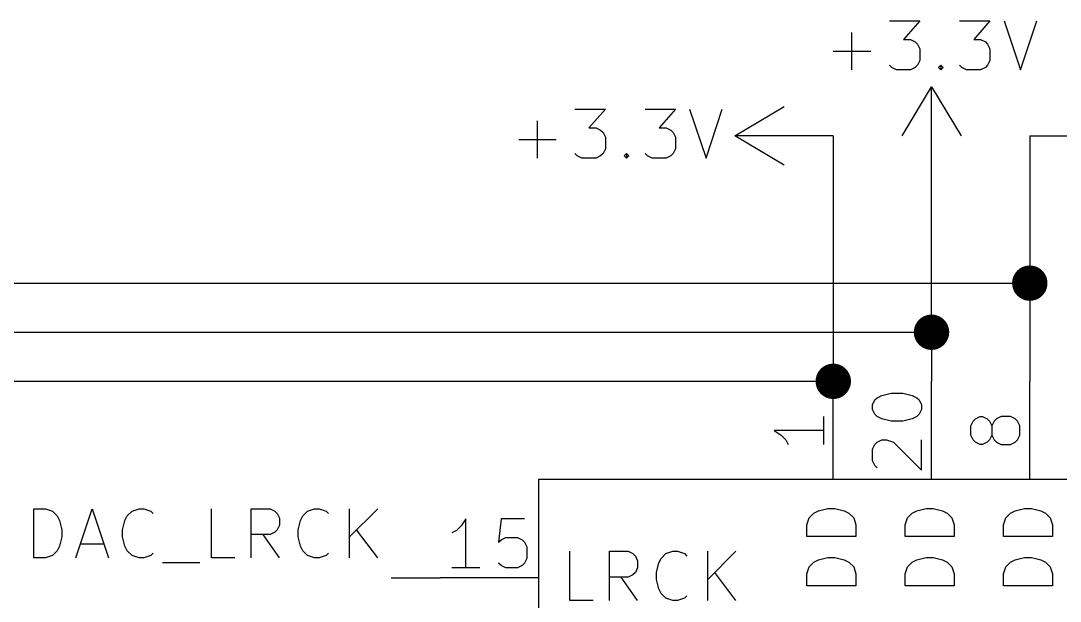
# Model space of a CAD drawing. Header units: inches. Extents: x 0.4 to 16.1, y -11.3 to -0.4.
# Drawn here: x 2.223 to 3.281, y -9.624 to -9.033 of the extents above; entities that cross this region are included whole.
import ezdxf

# ---------------------------------------------------------------- set-up
doc = ezdxf.new("R2010")
doc.units = ezdxf.units.IN
doc.header["$MEASUREMENT"] = 0
for name, color, linetype in [('GREENSIXTYFIVE', 129, 'CONTINUOUS'), ('LIGHTGREEN', 92, 'CONTINUOUS'), ('LIGHTRED', 12, 'CONTINUOUS'), ('RED', 14, 'CONTINUOUS'), ('REDSIX', 19, 'CONTINUOUS'), ('WHITE', 250, 'CONTINUOUS')]:
    doc.layers.add(name, color=color, linetype=linetype)

msp = doc.modelspace()

# ---------------------------------------------------------------- linework, layer by layer
at = {"layer": 'GREENSIXTYFIVE', "linetype": 'CONTINUOUS'}
for p, q in [((3.1071, -9.0328), (3.1381, -9.0328)), ((3.1071, -9.0328), (3.1381, -9.0328)), ((3.1381, -9.0328), (3.1214, -9.0519)), ((3.1381, -9.0328), (3.1214, -9.0519)), ((3.1786, -9.0328), (3.2095, -9.0328)), ((3.1786, -9.0328), (3.2095, -9.0328)), ((3.2095, -9.0328), (3.1929, -9.0519)), ((3.2095, -9.0328), (3.1929, -9.0519)), ((3.2238, -9.0328), (3.2405, -9.0828)), ((3.2238, -9.0328), (3.2405, -9.0828)), ((3.2405, -9.0828), (3.2571, -9.0328)), ((3.2405, -9.0828), (3.2571, -9.0328)), ((3.069, -9.0828), (3.069, -9.0447)), ((3.069, -9.0828), (3.069, -9.0447)), ((3.1214, -9.0519), (3.1286, -9.0519)), ((3.1214, -9.0519), (3.1286, -9.0519)), ((3.1286, -9.0519), (3.1333, -9.0542)), ((3.1286, -9.0519), (3.1333, -9.0542)), ((3.1333, -9.0542), (3.1357, -9.0566)), ((3.1333, -9.0542), (3.1357, -9.0566)), ((3.1929, -9.0519), (3.2, -9.0519)), ((3.1929, -9.0519), (3.2, -9.0519)), ((3.2, -9.0519), (3.2048, -9.0542)), ((3.2, -9.0519), (3.2048, -9.0542)), ((3.2048, -9.0542), (3.2071, -9.0566)), ((3.2048, -9.0542), (3.2071, -9.0566)), ((3.05, -9.0638), (3.0881, -9.0638)), ((3.05, -9.0638), (3.0881, -9.0638)), ((3.1357, -9.0566), (3.1381, -9.0614)), ((3.1357, -9.0566), (3.1381, -9.0614)), ((3.1381, -9.0614), (3.1381, -9.0733)), ((3.1381, -9.0614), (3.1381, -9.0733)), ((3.2071, -9.0566), (3.2095, -9.0614)), ((3.2071, -9.0566), (3.2095, -9.0614)), ((3.2095, -9.0614), (3.2095, -9.0733)), ((3.2095, -9.0614), (3.2095, -9.0733)), ((3.1381, -9.0733), (3.1357, -9.078)), ((3.1381, -9.0733), (3.1357, -9.078)), ((3.2095, -9.0733), (3.2071, -9.078)), ((3.2095, -9.0733), (3.2071, -9.078)), ((3.1095, -9.0804), (3.1071, -9.078)), ((3.1095, -9.0804), (3.1071, -9.078)), ((3.1143, -9.0828), (3.1095, -9.0804)), ((3.1143, -9.0828), (3.1095, -9.0804)), ((3.1286, -9.0828), (3.1143, -9.0828)), ((3.1286, -9.0828), (3.1143, -9.0828)), ((3.1333, -9.0804), (3.1286, -9.0828)), ((3.1333, -9.0804), (3.1286, -9.0828)), ((3.1357, -9.078), (3.1333, -9.0804)), ((3.1357, -9.078), (3.1333, -9.0804)), ((3.1571, -9.0804), (3.1595, -9.078)), ((3.1571, -9.0804), (3.1595, -9.078)), ((3.1595, -9.0828), (3.1571, -9.0804)), ((3.1595, -9.0828), (3.1571, -9.0804)), ((3.1595, -9.078), (3.1619, -9.0804)), ((3.1595, -9.078), (3.1595, -9.0828)), ((3.1595, -9.078), (3.1619, -9.0804)), ((3.1595, -9.078), (3.1595, -9.0828)), ((3.1619, -9.0804), (3.1595, -9.0828)), ((3.1619, -9.0804), (3.1595, -9.0828)), ((3.181, -9.0804), (3.1786, -9.078)), ((3.181, -9.0804), (3.1786, -9.078)), ((3.1857, -9.0828), (3.181, -9.0804)), ((3.1857, -9.0828), (3.181, -9.0804)), ((3.2, -9.0828), (3.1857, -9.0828)), ((3.2, -9.0828), (3.1857, -9.0828)), ((3.2048, -9.0804), (3.2, -9.0828)), ((3.2048, -9.0804), (3.2, -9.0828)), ((3.2071, -9.078), (3.2048, -9.0804)), ((3.2071, -9.078), (3.2048, -9.0804)), ((2.7871, -9.1228), (2.8181, -9.1228)), ((2.7871, -9.1228), (2.8181, -9.1228)), ((2.8181, -9.1228), (2.8014, -9.1418)), ((2.8181, -9.1228), (2.8014, -9.1418)), ((2.8586, -9.1228), (2.8895, -9.1228)), ((2.8586, -9.1228), (2.8895, -9.1228)), ((2.8895, -9.1228), (2.8729, -9.1418)), ((2.8895, -9.1228), (2.8729, -9.1418)), ((2.9038, -9.1228), (2.9205, -9.1728)), ((2.9038, -9.1228), (2.9205, -9.1728)), ((2.9205, -9.1728), (2.9371, -9.1228)), ((2.9205, -9.1728), (2.9371, -9.1228)), ((2.749, -9.1728), (2.749, -9.1347)), ((2.749, -9.1728), (2.749, -9.1347)), ((2.8014, -9.1418), (2.8086, -9.1418)), ((2.8014, -9.1418), (2.8086, -9.1418)), ((2.8086, -9.1418), (2.8133, -9.1442)), ((2.8086, -9.1418), (2.8133, -9.1442)), ((2.8133, -9.1442), (2.8157, -9.1466)), ((2.8133, -9.1442), (2.8157, -9.1466)), ((2.8157, -9.1466), (2.8181, -9.1514)), ((2.8157, -9.1466), (2.8181, -9.1514)), ((2.8729, -9.1418), (2.88, -9.1418)), ((2.8729, -9.1418), (2.88, -9.1418)), ((2.88, -9.1418), (2.8848, -9.1442)), ((2.88, -9.1418), (2.8848, -9.1442)), ((2.8848, -9.1442), (2.8871, -9.1466)), ((2.8848, -9.1442), (2.8871, -9.1466)), ((2.8871, -9.1466), (2.8895, -9.1514)), ((2.8871, -9.1466), (2.8895, -9.1514)), ((2.73, -9.1538), (2.7681, -9.1538)), ((2.73, -9.1538), (2.7681, -9.1538)), ((2.8181, -9.1514), (2.8181, -9.1633)), ((2.8181, -9.1514), (2.8181, -9.1633)), ((2.8895, -9.1514), (2.8895, -9.1633)), ((2.8895, -9.1514), (2.8895, -9.1633)), ((2.7895, -9.1704), (2.7871, -9.168)), ((2.7895, -9.1704), (2.7871, -9.168)), ((2.7943, -9.1728), (2.7895, -9.1704)), ((2.7943, -9.1728), (2.7895, -9.1704)), ((2.8133, -9.1704), (2.8086, -9.1728)), ((2.8133, -9.1704), (2.8086, -9.1728)), ((2.8157, -9.168), (2.8133, -9.1704)), ((2.8157, -9.168), (2.8133, -9.1704)), ((2.8181, -9.1633), (2.8157, -9.168)), ((2.8181, -9.1633), (2.8157, -9.168)), ((2.8371, -9.1704), (2.8395, -9.168)), ((2.8371, -9.1704), (2.8395, -9.168)), ((2.8395, -9.1728), (2.8371, -9.1704)), ((2.8395, -9.1728), (2.8371, -9.1704)), ((2.8395, -9.168), (2.8419, -9.1704)), ((2.8395, -9.168), (2.8395, -9.1728)), ((2.8395, -9.168), (2.8419, -9.1704)), ((2.8395, -9.168), (2.8395, -9.1728)), ((2.8419, -9.1704), (2.8395, -9.1728)), ((2.8419, -9.1704), (2.8395, -9.1728)), ((2.861, -9.1704), (2.8586, -9.168)), ((2.861, -9.1704), (2.8586, -9.168)), ((2.8657, -9.1728), (2.861, -9.1704)), ((2.8657, -9.1728), (2.861, -9.1704)), ((2.8848, -9.1704), (2.88, -9.1728)), ((2.8848, -9.1704), (2.88, -9.1728)), ((2.8871, -9.168), (2.8848, -9.1704)), ((2.8871, -9.168), (2.8848, -9.1704)), ((2.8895, -9.1633), (2.8871, -9.168)), ((2.8895, -9.1633), (2.8871, -9.168)), ((2.8086, -9.1728), (2.7943, -9.1728)), ((2.8086, -9.1728), (2.7943, -9.1728)), ((2.88, -9.1728), (2.8657, -9.1728)), ((2.88, -9.1728), (2.8657, -9.1728)), ((3.035, -9.5319), (3.0446, -9.5295)), ((3.035, -9.5319), (3.0446, -9.5295)), ((3.0446, -9.5295), (3.0517, -9.5295)), ((3.0446, -9.5295), (3.0517, -9.5295)), ((3.0517, -9.5295), (3.0612, -9.5319)), ((3.0517, -9.5295), (3.0612, -9.5319)), ((3.135, -9.5319), (3.1446, -9.5295)), ((3.135, -9.5319), (3.1446, -9.5295)), ((3.1446, -9.5295), (3.1517, -9.5295)), ((3.1446, -9.5295), (3.1517, -9.5295)), ((3.1517, -9.5295), (3.1612, -9.5319)), ((3.1517, -9.5295), (3.1612, -9.5319)), ((3.235, -9.5319), (3.2446, -9.5295)), ((3.235, -9.5319), (3.2446, -9.5295)), ((3.2446, -9.5295), (3.2517, -9.5295)), ((3.2446, -9.5295), (3.2517, -9.5295)), ((3.2517, -9.5295), (3.2612, -9.5319)), ((3.2517, -9.5295), (3.2612, -9.5319)), ((3.0231, -9.5462), (3.0255, -9.539)), ((3.0231, -9.5462), (3.0255, -9.539)), ((3.0255, -9.539), (3.0303, -9.5343)), ((3.0255, -9.539), (3.0303, -9.5343)), ((3.0303, -9.5343), (3.035, -9.5319)), ((3.0303, -9.5343), (3.035, -9.5319)), ((3.0612, -9.5319), (3.066, -9.5343)), ((3.0612, -9.5319), (3.066, -9.5343)), ((3.066, -9.5343), (3.0708, -9.539)), ((3.066, -9.5343), (3.0708, -9.539)), ((3.0708, -9.539), (3.0731, -9.5462)), ((3.0708, -9.539), (3.0731, -9.5462)), ((3.1231, -9.5462), (3.1255, -9.539)), ((3.1231, -9.5462), (3.1255, -9.539)), ((3.1255, -9.539), (3.1303, -9.5343)), ((3.1255, -9.539), (3.1303, -9.5343)), ((3.1303, -9.5343), (3.135, -9.5319)), ((3.1303, -9.5343), (3.135, -9.5319)), ((3.1612, -9.5319), (3.166, -9.5343)), ((3.1612, -9.5319), (3.166, -9.5343)), ((3.166, -9.5343), (3.1708, -9.539)), ((3.166, -9.5343), (3.1708, -9.539)), ((3.1708, -9.539), (3.1731, -9.5462)), ((3.1708, -9.539), (3.1731, -9.5462)), ((3.2231, -9.5462), (3.2255, -9.539)), ((3.2231, -9.5462), (3.2255, -9.539)), ((3.2255, -9.539), (3.2303, -9.5343)), ((3.2255, -9.539), (3.2303, -9.5343)), ((3.2303, -9.5343), (3.235, -9.5319)), ((3.2303, -9.5343), (3.235, -9.5319)), ((3.2612, -9.5319), (3.266, -9.5343)), ((3.2612, -9.5319), (3.266, -9.5343)), ((3.266, -9.5343), (3.2708, -9.539)), ((3.266, -9.5343), (3.2708, -9.539)), ((3.2708, -9.539), (3.2731, -9.5462)), ((3.2708, -9.539), (3.2731, -9.5462)), ((3.0231, -9.5581), (3.0231, -9.5462)), ((3.0231, -9.5581), (3.0231, -9.5462)), ((3.0731, -9.5462), (3.0731, -9.5581)), ((3.0731, -9.5462), (3.0731, -9.5581)), ((3.1231, -9.5581), (3.1231, -9.5462)), ((3.1231, -9.5581), (3.1231, -9.5462)), ((3.1731, -9.5462), (3.1731, -9.5581)), ((3.1731, -9.5462), (3.1731, -9.5581)), ((3.2231, -9.5581), (3.2231, -9.5462)), ((3.2231, -9.5581), (3.2231, -9.5462)), ((3.2731, -9.5462), (3.2731, -9.5581)), ((3.2731, -9.5462), (3.2731, -9.5581)), ((3.0731, -9.5581), (3.0231, -9.5581)), ((3.0731, -9.5581), (3.0231, -9.5581)), ((3.1731, -9.5581), (3.1231, -9.5581)), ((3.1731, -9.5581), (3.1231, -9.5581)), ((3.2731, -9.5581), (3.2231, -9.5581)), ((3.2731, -9.5581), (3.2231, -9.5581)), ((2.7819, -9.6231), (2.7819, -9.5731)), ((2.7819, -9.6231), (2.7819, -9.5731)), ((2.8224, -9.6231), (2.8224, -9.5731)), ((2.8224, -9.5731), (2.8414, -9.5731)), ((2.8224, -9.6231), (2.8224, -9.5731)), ((2.8224, -9.5731), (2.8414, -9.5731)), ((2.8414, -9.5731), (2.8462, -9.5755)), ((2.8414, -9.5731), (2.8462, -9.5755)), ((2.8462, -9.5755), (2.8486, -9.5779)), ((2.8462, -9.5755), (2.8486, -9.5779)), ((2.8486, -9.5779), (2.8509, -9.5827)), ((2.8486, -9.5779), (2.8509, -9.5827)), ((2.8509, -9.5827), (2.8509, -9.5898)), ((2.8509, -9.5827), (2.8509, -9.5898)), ((2.8724, -9.585), (2.8748, -9.5803)), ((2.8724, -9.585), (2.8748, -9.5803)), ((2.8748, -9.5803), (2.8795, -9.5755)), ((2.8748, -9.5803), (2.8795, -9.5755)), ((2.8795, -9.5755), (2.8867, -9.5731)), ((2.8795, -9.5755), (2.8867, -9.5731)), ((2.8867, -9.5731), (2.8914, -9.5731)), ((2.8867, -9.5731), (2.8914, -9.5731)), ((2.8914, -9.5731), (2.8986, -9.5755)), ((2.8914, -9.5731), (2.8986, -9.5755)), ((2.8986, -9.5755), (2.9009, -9.5779)), ((2.8986, -9.5755), (2.9009, -9.5779)), ((2.9224, -9.6231), (2.9224, -9.5731)), ((2.9509, -9.5731), (2.9224, -9.6017)), ((2.9224, -9.6231), (2.9224, -9.5731)), ((2.9509, -9.5731), (2.9224, -9.6017)), ((3.0303, -9.5843), (3.035, -9.5819)), ((3.0303, -9.5843), (3.035, -9.5819)), ((3.035, -9.5819), (3.0446, -9.5795)), ((3.035, -9.5819), (3.0446, -9.5795)), ((3.0446, -9.5795), (3.0517, -9.5795)), ((3.0446, -9.5795), (3.0517, -9.5795)), ((3.0517, -9.5795), (3.0612, -9.5819)), ((3.0517, -9.5795), (3.0612, -9.5819)), ((3.0612, -9.5819), (3.066, -9.5843)), ((3.0612, -9.5819), (3.066, -9.5843)), ((3.1303, -9.5843), (3.135, -9.5819)), ((3.1303, -9.5843), (3.135, -9.5819)), ((3.135, -9.5819), (3.1446, -9.5795)), ((3.135, -9.5819), (3.1446, -9.5795)), ((3.1446, -9.5795), (3.1517, -9.5795)), ((3.1446, -9.5795), (3.1517, -9.5795)), ((3.1517, -9.5795), (3.1612, -9.5819)), ((3.1517, -9.5795), (3.1612, -9.5819)), ((3.1612, -9.5819), (3.166, -9.5843)), ((3.1612, -9.5819), (3.166, -9.5843)), ((3.2303, -9.5843), (3.235, -9.5819)), ((3.2303, -9.5843), (3.235, -9.5819)), ((3.235, -9.5819), (3.2446, -9.5795)), ((3.235, -9.5819), (3.2446, -9.5795)), ((3.2446, -9.5795), (3.2517, -9.5795)), ((3.2446, -9.5795), (3.2517, -9.5795)), ((3.2517, -9.5795), (3.2612, -9.5819)), ((3.2517, -9.5795), (3.2612, -9.5819)), ((3.2612, -9.5819), (3.266, -9.5843)), ((3.2612, -9.5819), (3.266, -9.5843)), ((2.8509, -9.5898), (2.8486, -9.5946)), ((2.8509, -9.5898), (2.8486, -9.5946)), ((2.87, -9.5946), (2.8724, -9.585)), ((2.87, -9.5946), (2.8724, -9.585)), ((3.0231, -9.5962), (3.0255, -9.589)), ((3.0231, -9.5962), (3.0255, -9.589)), ((3.0255, -9.589), (3.0303, -9.5843)), ((3.0255, -9.589), (3.0303, -9.5843)), ((3.066, -9.5843), (3.0708, -9.589)), ((3.066, -9.5843), (3.0708, -9.589)), ((3.0708, -9.589), (3.0731, -9.5962)), ((3.0708, -9.589), (3.0731, -9.5962)), ((3.1231, -9.5962), (3.1255, -9.589)), ((3.1231, -9.5962), (3.1255, -9.589)), ((3.1255, -9.589), (3.1303, -9.5843)), ((3.1255, -9.589), (3.1303, -9.5843)), ((3.166, -9.5843), (3.1708, -9.589)), ((3.166, -9.5843), (3.1708, -9.589)), ((3.1708, -9.589), (3.1731, -9.5962)), ((3.1708, -9.589), (3.1731, -9.5962)), ((3.2231, -9.5962), (3.2255, -9.589)), ((3.2231, -9.5962), (3.2255, -9.589)), ((3.2255, -9.589), (3.2303, -9.5843)), ((3.2255, -9.589), (3.2303, -9.5843)), ((3.266, -9.5843), (3.2708, -9.589)), ((3.266, -9.5843), (3.2708, -9.589)), ((3.2708, -9.589), (3.2731, -9.5962)), ((3.2708, -9.589), (3.2731, -9.5962)), ((2.8414, -9.5993), (2.8224, -9.5993)), ((2.8414, -9.5993), (2.8224, -9.5993)), ((2.8509, -9.6231), (2.8343, -9.5993)), ((2.8509, -9.6231), (2.8343, -9.5993)), ((2.8462, -9.5969), (2.8414, -9.5993)), ((2.8462, -9.5969), (2.8414, -9.5993)), ((2.8486, -9.5946), (2.8462, -9.5969)), ((2.8486, -9.5946), (2.8462, -9.5969)), ((2.87, -9.6017), (2.87, -9.5946)), ((2.87, -9.6017), (2.87, -9.5946)), ((2.8724, -9.6112), (2.87, -9.6017)), ((2.8724, -9.6112), (2.87, -9.6017)), ((2.9509, -9.6231), (2.9295, -9.5946)), ((2.9509, -9.6231), (2.9295, -9.5946)), ((3.0231, -9.6081), (3.0231, -9.5962)), ((3.0231, -9.6081), (3.0231, -9.5962)), ((3.0731, -9.5962), (3.0731, -9.6081)), ((3.0731, -9.5962), (3.0731, -9.6081)), ((3.1231, -9.6081), (3.1231, -9.5962)), ((3.1231, -9.6081), (3.1231, -9.5962)), ((3.1731, -9.5962), (3.1731, -9.6081)), ((3.1731, -9.5962), (3.1731, -9.6081)), ((3.2231, -9.6081), (3.2231, -9.5962)), ((3.2231, -9.6081), (3.2231, -9.5962)), ((3.2731, -9.5962), (3.2731, -9.6081)), ((3.2731, -9.5962), (3.2731, -9.6081)), ((2.8748, -9.616), (2.8724, -9.6112)), ((2.8748, -9.616), (2.8724, -9.6112)), ((3.0731, -9.6081), (3.0231, -9.6081)), ((3.0731, -9.6081), (3.0231, -9.6081)), ((3.1731, -9.6081), (3.1231, -9.6081)), ((3.1731, -9.6081), (3.1231, -9.6081)), ((3.2731, -9.6081), (3.2231, -9.6081)), ((3.2731, -9.6081), (3.2231, -9.6081)), ((2.8057, -9.6231), (2.7819, -9.6231)), ((2.8057, -9.6231), (2.7819, -9.6231)), ((2.8795, -9.6208), (2.8748, -9.616)), ((2.8795, -9.6208), (2.8748, -9.616)), ((2.8867, -9.6231), (2.8795, -9.6208)), ((2.8867, -9.6231), (2.8795, -9.6208)), ((2.8914, -9.6231), (2.8867, -9.6231)), ((2.8914, -9.6231), (2.8867, -9.6231)), ((2.8986, -9.6208), (2.8914, -9.6231)), ((2.8986, -9.6208), (2.8914, -9.6231)), ((2.9009, -9.6184), (2.8986, -9.6208)), ((2.9009, -9.6184), (2.8986, -9.6208))]:
    msp.add_line(p, q, dxfattribs=at)
at = {"layer": 'LIGHTGREEN', "linetype": 'CONTINUOUS'}
for p, q in [((3.05, -9.15), (3.05, -9.4)), ((3.25, -9.15), (3.25, -9.3)), ((3.15, -9.35), (3.15, -9.2)), ((0.95, -9.3), (3.25, -9.3)), ((3.25, -9.3), (3.25, -9.4)), ((1.55, -9.35), (3.15, -9.35)), ((3.15, -9.35), (3.15, -9.4)), ((2.15, -9.4), (3.05, -9.4)), ((2.6, -9.6), (2.65, -9.6))]:
    msp.add_line(p, q, dxfattribs=at)
at = {"layer": 'LIGHTGREEN', "const_width": 0.018}
for points in [[(3.241, -9.3, 1), (3.259, -9.3, 1)], [(3.141, -9.35, 1), (3.159, -9.35, 1)], [(3.041, -9.4, 1), (3.059, -9.4, 1)]]:
    msp.add_lwpolyline(points, format="xyb", close=True, dxfattribs=at)
at = {"layer": 'LIGHTRED', "linetype": 'CONTINUOUS'}
for p, q in [((3.0994, -9.4143), (3.1089, -9.4119)), ((3.0994, -9.4143), (3.1089, -9.4119)), ((3.1089, -9.4119), (3.1208, -9.4119)), ((3.1089, -9.4119), (3.1208, -9.4119)), ((3.1208, -9.4119), (3.1304, -9.4143)), ((3.1208, -9.4119), (3.1304, -9.4143)), ((3.0899, -9.4238), (3.0923, -9.419)), ((3.0899, -9.4238), (3.0923, -9.419)), ((3.0899, -9.4286), (3.0899, -9.4238)), ((3.0899, -9.4286), (3.0899, -9.4238)), ((3.0923, -9.419), (3.0946, -9.4167)), ((3.0923, -9.419), (3.0946, -9.4167)), ((3.0946, -9.4167), (3.0994, -9.4143)), ((3.0946, -9.4167), (3.0994, -9.4143)), ((3.1304, -9.4143), (3.1351, -9.4167)), ((3.1304, -9.4143), (3.1351, -9.4167)), ((3.1351, -9.4167), (3.1375, -9.419)), ((3.1351, -9.4167), (3.1375, -9.419)), ((3.1375, -9.419), (3.1399, -9.4238)), ((3.1375, -9.419), (3.1399, -9.4238)), ((3.1399, -9.4238), (3.1399, -9.4286)), ((3.1399, -9.4238), (3.1399, -9.4286)), ((3.0923, -9.4333), (3.0899, -9.4286)), ((3.0923, -9.4333), (3.0899, -9.4286)), ((3.0946, -9.4357), (3.0923, -9.4333)), ((3.0946, -9.4357), (3.0923, -9.4333)), ((3.1375, -9.4333), (3.1351, -9.4357)), ((3.1375, -9.4333), (3.1351, -9.4357)), ((3.1399, -9.4286), (3.1375, -9.4333)), ((3.1399, -9.4286), (3.1375, -9.4333)), ((3.0399, -9.4357), (3.0399, -9.4643)), ((3.0399, -9.4357), (3.0399, -9.4643)), ((3.0994, -9.4381), (3.0946, -9.4357)), ((3.0994, -9.4381), (3.0946, -9.4357)), ((3.1089, -9.4405), (3.0994, -9.4381)), ((3.1089, -9.4405), (3.0994, -9.4381)), ((3.1208, -9.4405), (3.1089, -9.4405)), ((3.1208, -9.4405), (3.1089, -9.4405)), ((3.1304, -9.4381), (3.1208, -9.4405)), ((3.1304, -9.4381), (3.1208, -9.4405)), ((3.1351, -9.4357), (3.1304, -9.4381)), ((3.1351, -9.4357), (3.1304, -9.4381)), ((3.1899, -9.4452), (3.1923, -9.4405)), ((3.1899, -9.4452), (3.1923, -9.4405)), ((3.1899, -9.4548), (3.1899, -9.4452)), ((3.1899, -9.4548), (3.1899, -9.4452)), ((3.1923, -9.4405), (3.1946, -9.4381)), ((3.1923, -9.4405), (3.1946, -9.4381)), ((3.1946, -9.4381), (3.1994, -9.4357)), ((3.1946, -9.4381), (3.1994, -9.4357)), ((3.1994, -9.4357), (3.2018, -9.4357)), ((3.1994, -9.4357), (3.2018, -9.4357)), ((3.2018, -9.4357), (3.2065, -9.4381)), ((3.2018, -9.4357), (3.2065, -9.4381)), ((3.2065, -9.4381), (3.2089, -9.4405)), ((3.2065, -9.4381), (3.2089, -9.4405)), ((3.2089, -9.4405), (3.2113, -9.4452)), ((3.2089, -9.4405), (3.2113, -9.4452)), ((3.2137, -9.4405), (3.2113, -9.4452)), ((3.2137, -9.4405), (3.2113, -9.4452)), ((3.2113, -9.4452), (3.2113, -9.4548)), ((3.2113, -9.4452), (3.2113, -9.4548)), ((3.2161, -9.4381), (3.2137, -9.4405)), ((3.2161, -9.4381), (3.2137, -9.4405)), ((3.2208, -9.4357), (3.2161, -9.4381)), ((3.2208, -9.4357), (3.2161, -9.4381)), ((3.2304, -9.4357), (3.2208, -9.4357)), ((3.2304, -9.4357), (3.2208, -9.4357)), ((3.2351, -9.4381), (3.2304, -9.4357)), ((3.2351, -9.4381), (3.2304, -9.4357)), ((3.2375, -9.4405), (3.2351, -9.4381)), ((3.2375, -9.4405), (3.2351, -9.4381)), ((3.2399, -9.4452), (3.2375, -9.4405)), ((3.2399, -9.4452), (3.2375, -9.4405)), ((3.2399, -9.4548), (3.2399, -9.4452)), ((3.2399, -9.4548), (3.2399, -9.4452)), ((3.0399, -9.45), (2.9899, -9.45)), ((2.9899, -9.45), (2.997, -9.4548)), ((3.0399, -9.45), (2.9899, -9.45)), ((2.9899, -9.45), (2.997, -9.4548)), ((2.997, -9.4548), (3.0018, -9.4595)), ((2.997, -9.4548), (3.0018, -9.4595)), ((3.1923, -9.4595), (3.1899, -9.4548)), ((3.1923, -9.4595), (3.1899, -9.4548)), ((3.2113, -9.4548), (3.2089, -9.4595)), ((3.2113, -9.4548), (3.2089, -9.4595)), ((3.2113, -9.4548), (3.2137, -9.4595)), ((3.2113, -9.4548), (3.2137, -9.4595)), ((3.2375, -9.4595), (3.2399, -9.4548)), ((3.2375, -9.4595), (3.2399, -9.4548)), ((3.0018, -9.4595), (3.0042, -9.4643)), ((3.0018, -9.4595), (3.0042, -9.4643)), ((3.0899, -9.469), (3.0923, -9.4643)), ((3.0899, -9.469), (3.0923, -9.4643)), ((3.0923, -9.4643), (3.0946, -9.4619)), ((3.0923, -9.4643), (3.0946, -9.4619)), ((3.0946, -9.4619), (3.0994, -9.4595)), ((3.0946, -9.4619), (3.0994, -9.4595)), ((3.0994, -9.4595), (3.1042, -9.4595)), ((3.0994, -9.4595), (3.1042, -9.4595)), ((3.1042, -9.4595), (3.1113, -9.4619)), ((3.1042, -9.4595), (3.1113, -9.4619)), ((3.1113, -9.4619), (3.1399, -9.4905)), ((3.1113, -9.4619), (3.1399, -9.4905)), ((3.1399, -9.4905), (3.1399, -9.4595)), ((3.1399, -9.4905), (3.1399, -9.4595)), ((3.1946, -9.4619), (3.1923, -9.4595)), ((3.1946, -9.4619), (3.1923, -9.4595)), ((3.1994, -9.4643), (3.1946, -9.4619)), ((3.1994, -9.4643), (3.1946, -9.4619)), ((3.2018, -9.4643), (3.1994, -9.4643)), ((3.2018, -9.4643), (3.1994, -9.4643)), ((3.2065, -9.4619), (3.2018, -9.4643)), ((3.2065, -9.4619), (3.2018, -9.4643)), ((3.2089, -9.4595), (3.2065, -9.4619)), ((3.2089, -9.4595), (3.2065, -9.4619)), ((3.2137, -9.4595), (3.2161, -9.4619)), ((3.2137, -9.4595), (3.2161, -9.4619)), ((3.2161, -9.4619), (3.2208, -9.4643)), ((3.2161, -9.4619), (3.2208, -9.4643)), ((3.2208, -9.4643), (3.2304, -9.4643)), ((3.2208, -9.4643), (3.2304, -9.4643)), ((3.2304, -9.4643), (3.2351, -9.4619)), ((3.2304, -9.4643), (3.2351, -9.4619)), ((3.2351, -9.4619), (3.2375, -9.4595)), ((3.2351, -9.4619), (3.2375, -9.4595)), ((3.0899, -9.4809), (3.0899, -9.469)), ((3.0899, -9.4809), (3.0899, -9.469)), ((3.0923, -9.4857), (3.0899, -9.4809)), ((3.0923, -9.4857), (3.0899, -9.4809)), ((3.0946, -9.4881), (3.0923, -9.4857)), ((3.0946, -9.4881), (3.0923, -9.4857)), ((2.6762, -9.5399), (2.6714, -9.547)), ((2.6762, -9.5399), (2.6714, -9.547)), ((2.6762, -9.5899), (2.6762, -9.5399)), ((2.6762, -9.5899), (2.6762, -9.5399)), ((2.7119, -9.5399), (2.7095, -9.5637)), ((2.7119, -9.5399), (2.7095, -9.5637)), ((2.7357, -9.5399), (2.7119, -9.5399)), ((2.7357, -9.5399), (2.7119, -9.5399)), ((2.6714, -9.547), (2.6667, -9.5518)), ((2.6714, -9.547), (2.6667, -9.5518)), ((2.6667, -9.5518), (2.6619, -9.5542)), ((2.6667, -9.5518), (2.6619, -9.5542)), ((2.7095, -9.5637), (2.7119, -9.5613)), ((2.7095, -9.5637), (2.7119, -9.5613)), ((2.7119, -9.5613), (2.7167, -9.5589)), ((2.7119, -9.5613), (2.7167, -9.5589)), ((2.7167, -9.5589), (2.7286, -9.5589)), ((2.7167, -9.5589), (2.7286, -9.5589)), ((2.7286, -9.5589), (2.7333, -9.5613)), ((2.7286, -9.5589), (2.7333, -9.5613)), ((2.7333, -9.5613), (2.7357, -9.5637)), ((2.7333, -9.5613), (2.7357, -9.5637)), ((2.7357, -9.5637), (2.7381, -9.5684)), ((2.7357, -9.5637), (2.7381, -9.5684)), ((2.7381, -9.5684), (2.7381, -9.5804)), ((2.7381, -9.5684), (2.7381, -9.5804)), ((2.7381, -9.5804), (2.7357, -9.5851)), ((2.7381, -9.5804), (2.7357, -9.5851)), ((2.6905, -9.5899), (2.6619, -9.5899)), ((2.6905, -9.5899), (2.6619, -9.5899)), ((2.7119, -9.5875), (2.7095, -9.5851)), ((2.7119, -9.5875), (2.7095, -9.5851)), ((2.7167, -9.5899), (2.7119, -9.5875)), ((2.7167, -9.5899), (2.7119, -9.5875)), ((2.7286, -9.5899), (2.7167, -9.5899)), ((2.7286, -9.5899), (2.7167, -9.5899)), ((2.7333, -9.5875), (2.7286, -9.5899)), ((2.7333, -9.5875), (2.7286, -9.5899)), ((2.7357, -9.5851), (2.7333, -9.5875)), ((2.7357, -9.5851), (2.7333, -9.5875))]:
    msp.add_line(p, q, dxfattribs=at)
at = {"layer": 'RED', "linetype": 'CONTINUOUS'}
for p, q in [((3.12, -9.15), (3.15, -9.1)), ((3.15, -9.1), (3.18, -9.15)), ((3.15, -9.2), (3.15, -9.1)), ((2.95, -9.15), (3, -9.12)), ((3, -9.18), (2.95, -9.15)), ((3.05, -9.15), (2.95, -9.15)), ((3.25, -9.15), (3.35, -9.15)), ((3.05, -9.5), (3.05, -9.4)), ((3.05, -9.5), (3.05, -9.4)), ((3.15, -9.5), (3.15, -9.4)), ((3.15, -9.5), (3.15, -9.4)), ((3.25, -9.5), (3.25, -9.4)), ((3.25, -9.5), (3.25, -9.4)), ((2.75, -9.5), (2.75, -10.6)), ((3.55, -9.5), (2.75, -9.5)), ((2.75, -9.6), (2.65, -9.6)), ((2.75, -9.6), (2.65, -9.6))]:
    msp.add_line(p, q, dxfattribs=at)
at = {"layer": 'REDSIX', "linetype": 'CONTINUOUS'}
for p, q in [((2.2364, -9.5798), (2.2364, -9.5298)), ((2.2364, -9.5298), (2.2483, -9.5298)), ((2.2483, -9.5298), (2.2554, -9.5322)), ((2.2792, -9.5798), (2.2959, -9.5298)), ((2.2959, -9.5298), (2.3126, -9.5798)), ((2.3364, -9.5322), (2.3435, -9.5298)), ((2.3435, -9.5298), (2.3483, -9.5298)), ((2.3483, -9.5298), (2.3554, -9.5322)), ((2.4173, -9.5798), (2.4173, -9.5298)), ((2.4578, -9.5798), (2.4578, -9.5298)), ((2.4578, -9.5298), (2.4768, -9.5298)), ((2.4768, -9.5298), (2.4816, -9.5322)), ((2.5149, -9.5322), (2.5221, -9.5298)), ((2.5221, -9.5298), (2.5268, -9.5298)), ((2.5268, -9.5298), (2.534, -9.5322)), ((2.5578, -9.5798), (2.5578, -9.5298)), ((2.5864, -9.5298), (2.5578, -9.5584)), ((2.2554, -9.5322), (2.2602, -9.5369)), ((2.2602, -9.5369), (2.2626, -9.5417)), ((2.3292, -9.5417), (2.3316, -9.5369)), ((2.3316, -9.5369), (2.3364, -9.5322)), ((2.3554, -9.5322), (2.3578, -9.5346)), ((2.4816, -9.5322), (2.484, -9.5346)), ((2.484, -9.5346), (2.4864, -9.5393)), ((2.4864, -9.5393), (2.4864, -9.5465)), ((2.5078, -9.5417), (2.5102, -9.5369)), ((2.5102, -9.5369), (2.5149, -9.5322)), ((2.534, -9.5322), (2.5364, -9.5346)), ((2.2626, -9.5417), (2.2649, -9.5512)), ((2.2649, -9.5512), (2.2649, -9.5584)), ((2.3268, -9.5512), (2.3292, -9.5417)), ((2.3268, -9.5584), (2.3268, -9.5512)), ((2.484, -9.5512), (2.4816, -9.5536)), ((2.4864, -9.5465), (2.484, -9.5512)), ((2.5054, -9.5512), (2.5078, -9.5417)), ((2.5054, -9.5584), (2.5054, -9.5512)), ((2.5864, -9.5798), (2.5649, -9.5512)), ((2.2649, -9.5584), (2.2626, -9.5679)), ((2.3292, -9.5679), (2.3268, -9.5584)), ((2.4768, -9.556), (2.4578, -9.556)), ((2.4864, -9.5798), (2.4697, -9.556)), ((2.4816, -9.5536), (2.4768, -9.556)), ((2.5078, -9.5679), (2.5054, -9.5584)), ((2.2602, -9.5727), (2.2554, -9.5774)), ((2.2626, -9.5679), (2.2602, -9.5727)), ((2.284, -9.5655), (2.3078, -9.5655)), ((2.3316, -9.5727), (2.3292, -9.5679)), ((2.3364, -9.5774), (2.3316, -9.5727)), ((2.5102, -9.5727), (2.5078, -9.5679)), ((2.5149, -9.5774), (2.5102, -9.5727)), ((2.2483, -9.5798), (2.2364, -9.5798)), ((2.2554, -9.5774), (2.2483, -9.5798)), ((2.3435, -9.5798), (2.3364, -9.5774)), ((2.3483, -9.5798), (2.3435, -9.5798)), ((2.3554, -9.5774), (2.3483, -9.5798)), ((2.3578, -9.575), (2.3554, -9.5774)), ((2.4411, -9.5798), (2.4173, -9.5798)), ((2.5221, -9.5798), (2.5149, -9.5774)), ((2.5268, -9.5798), (2.5221, -9.5798)), ((2.534, -9.5774), (2.5268, -9.5798)), ((2.5364, -9.575), (2.534, -9.5774)), ((2.3673, -9.5846), (2.4054, -9.5846))]:
    msp.add_line(p, q, dxfattribs=at)
at = {"layer": 'WHITE', "linetype": 'CONTINUOUS'}
for p, q in [((2.75, -9.5), (2.75, -10.6)), ((3.55, -9.5), (2.75, -9.5))]:
    msp.add_line(p, q, dxfattribs=at)

doc.saveas('drawing.dxf')
